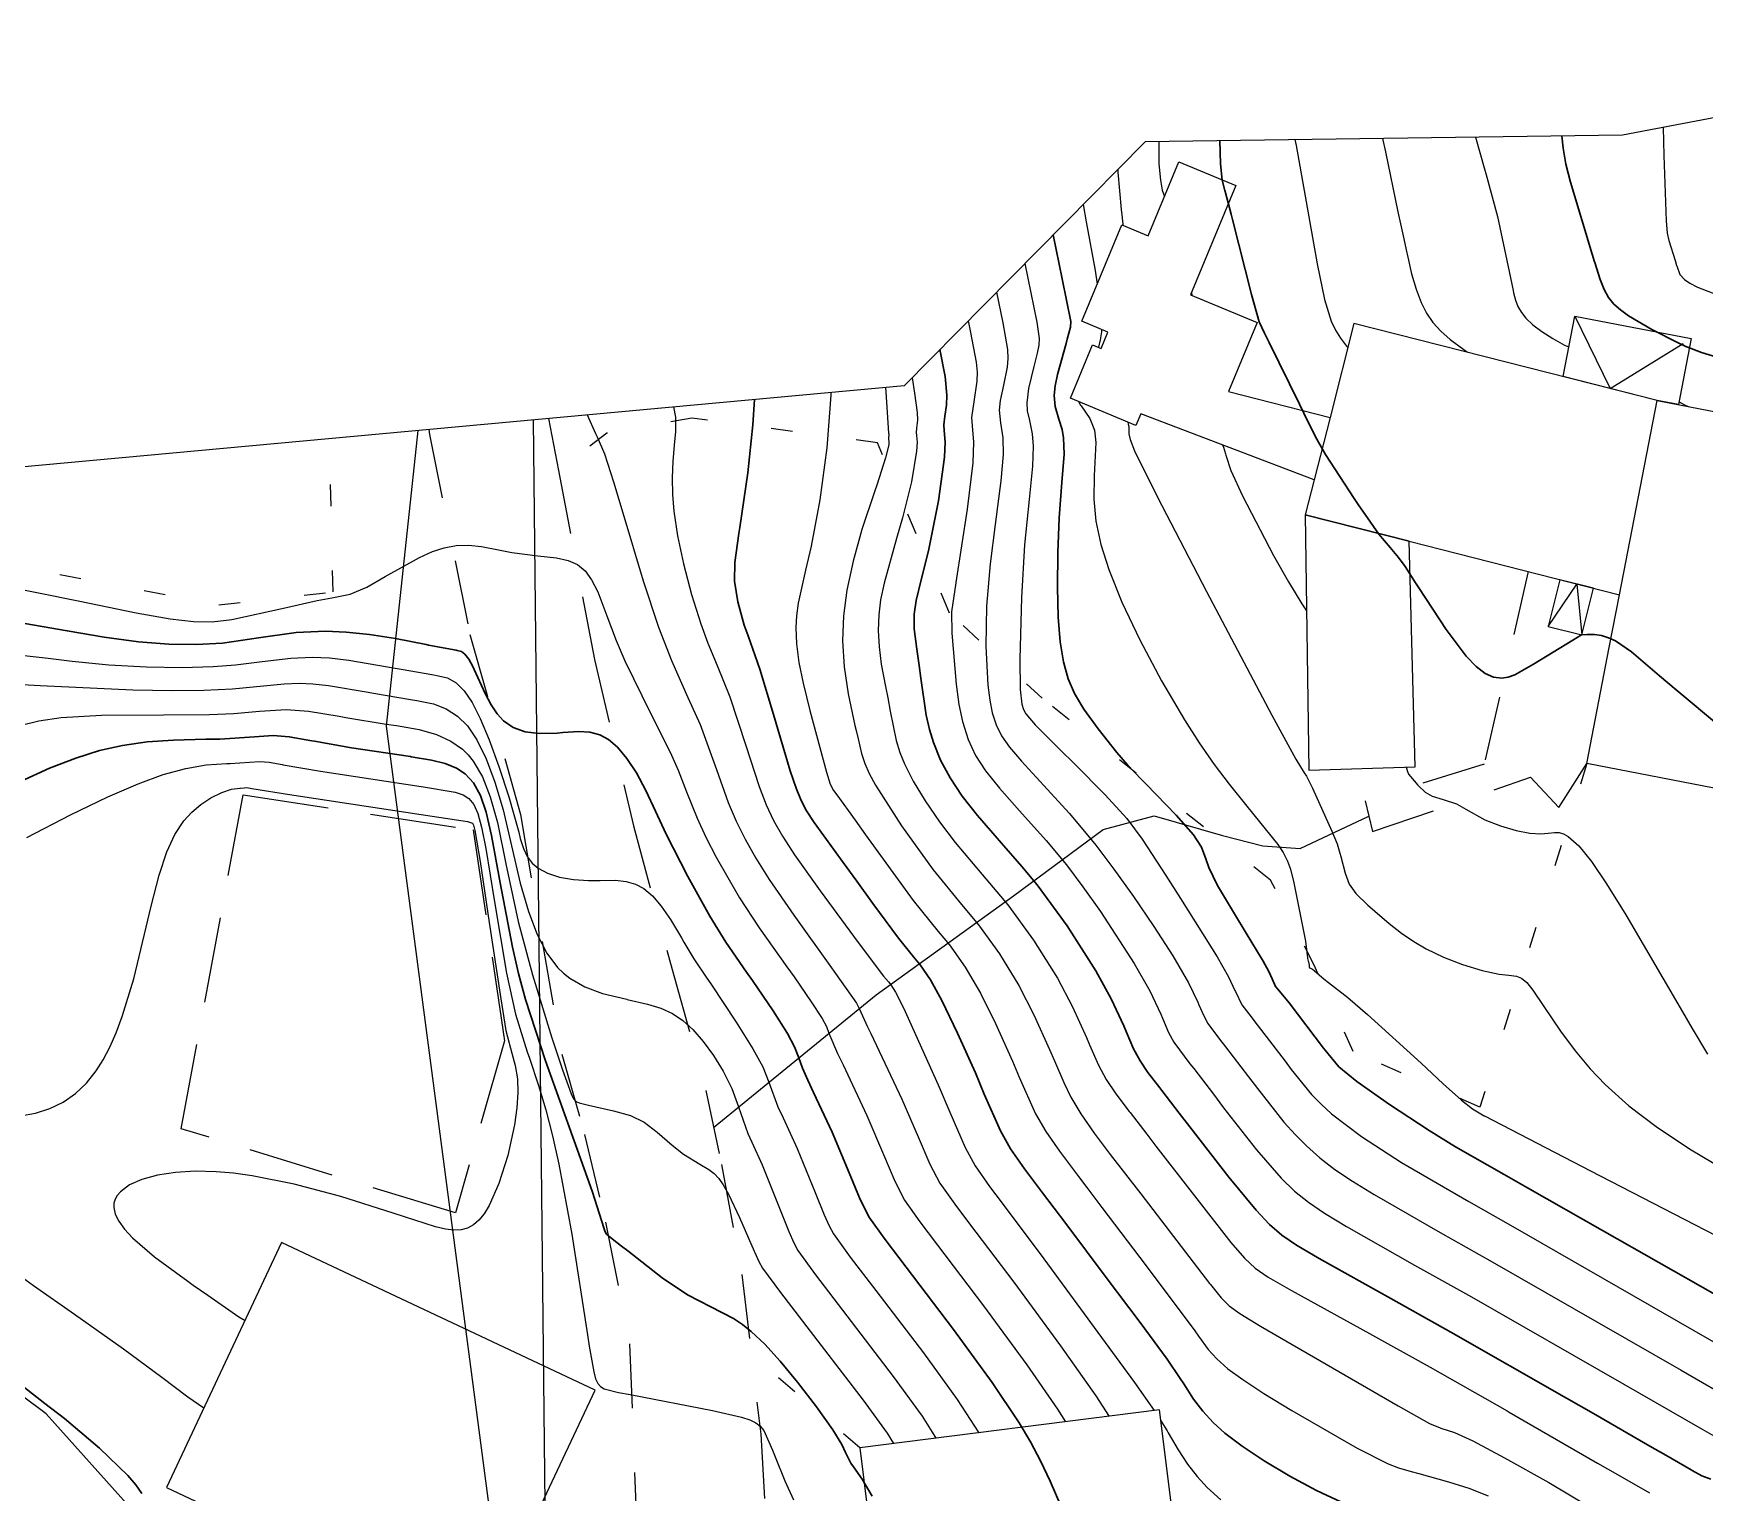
# Model space of a CAD drawing. Header units: metres. Extents: x 1233805 to 1234355, y 654698 to 655114.
# Drawn here: x 1234201.68 to 1234240.63, y 655074.93 to 655108.94 of the extents above; entities that cross this region are included whole.
import ezdxf

# ---------------------------------------------------------------- set-up
doc = ezdxf.new("R2010")
doc.units = ezdxf.units.M
for name, pattern in [('ИИDash_05_15', [2, 0.5, -1.5]), ('ИИDash_15_15', [3, 1.5, -1.5]), ('ИИDash_20_10', [3, 2, -1]), ('ИИDash_50_20', [7, 5, -2])]:
    doc.linetypes.add(name, pattern=pattern)
for name, color, linetype, lineweight in [('ИИ_ГОРИЗОНТАЛИ_ОСН', 32, 'Continuous', 25), ('ИИ_ГОРИЗОНТАЛИ_УТОЛЩ', 32, 'Continuous', 30), ('ИИ_ДОРОГИ_АД', 7, 'Continuous', 25), ('ИИ_ЛЭП_НН', 250, 'Continuous', 25), ('ИИ_СТРОЕНИЕ', 7, 'Continuous', 25), ('ИИ_УГОДЬЯ', 7, 'Continuous', 25)]:
    doc.layers.add(name, color=color, linetype=linetype, lineweight=lineweight)
doc.layers.add('Оформление точек', color=7, linetype='Continuous')

msp = doc.modelspace()

# ---------------------------------------------------------------- linework, layer by layer
at = {"layer": 'ИИ_ГОРИЗОНТАЛИ_ОСН'}
for points, elevation in [([(1234231.079, 655106.461), (1234231.108, 655106.324), (1234231.407, 655104.658), (1234231.598, 655103.568), (1234231.77, 655102.733), (1234231.928, 655102.231), (1234232.025, 655102.021), (1234232.139, 655101.834), (1234232.285, 655101.645), (1234232.314, 655101.614)], 44.5), ([(1234233.124, 655106.489), (1234233.188, 655106.18), (1234233.48, 655104.78), (1234233.602, 655104.222), (1234233.689, 655103.822), (1234233.696, 655103.79), (1234233.799, 655103.335), (1234233.903, 655102.977), (1234234.019, 655102.669), (1234234.148, 655102.415), (1234234.296, 655102.201), (1234234.48, 655101.999), (1234234.702, 655101.805), (1234235.017, 655101.569), (1234235.105, 655101.506)], 45), ([(1234235.29, 655106.519), (1234235.507, 655105.747), (1234235.529, 655105.675), (1234235.8, 655104.671), (1234236.077, 655103.387), (1234236.165, 655102.946), (1234236.176, 655102.892), (1234236.218, 655102.717), (1234236.276, 655102.569), (1234236.358, 655102.429), (1234236.463, 655102.298), (1234236.624, 655102.147), (1234236.835, 655101.987), (1234237.089, 655101.823), (1234237.361, 655101.673), (1234237.462, 655101.629)], 45.5), ([(1234239.664, 655106.747), (1234239.678, 655106.09), (1234239.733, 655104.569), (1234239.757, 655104.281), (1234239.794, 655104.111), (1234239.939, 655103.644), (1234239.976, 655103.526), (1234239.978, 655103.518), (1234240.054, 655103.319), (1234240.158, 655103.198), (1234240.283, 655103.113), (1234240.462, 655103.023), (1234241.045, 655102.8)], 46.5), ([(1234227.909, 655106.417), (1234227.91, 655105.893), (1234227.945, 655105.514), (1234227.991, 655105.286), (1234228.039, 655105.136)], 43.5), ([(1234226.954, 655105.766), (1234226.957, 655105.706), (1234227.031, 655104.834), (1234227.033, 655104.813), (1234227.036, 655104.778), (1234227.067, 655104.487), (1234227.071, 655104.464)], 43), ([(1234226.145, 655104.947), (1234226.219, 655104.546), (1234226.428, 655103.413), (1234226.475, 655103.09)], 42.5), ([(1234224.79, 655103.575), (1234225.066, 655102.209), (1234225.119, 655101.829), (1234225.11, 655101.67), (1234225.075, 655101.481), (1234224.997, 655101.176), (1234224.872, 655100.663), (1234224.83, 655100.328), (1234224.843, 655100.142), (1234224.894, 655099.913), (1234224.961, 655099.608), (1234224.985, 655099.315), (1234224.966, 655098.855), (1234224.887, 655098.074), (1234224.781, 655097.019), (1234224.709, 655095.793), (1234224.674, 655094.351), (1234224.679, 655093.649), (1234224.719, 655093.303), (1234224.756, 655093.184), (1234224.812, 655093.077), (1234225.024, 655092.82), (1234225.607, 655092.241), (1234225.941, 655091.915), (1234226.662, 655091.19), (1234227.16, 655090.638), (1234227.524, 655090.161), (1234227.975, 655089.466), (1234228.073, 655089.31), (1234228.414, 655088.774), (1234229.267, 655087.414), (1234229.535, 655086.95), (1234229.683, 655086.631), (1234229.693, 655086.607), (1234229.842, 655086.295), (1234230.003, 655086.085), (1234230.204, 655085.835), (1234230.85, 655084.987), (1234230.996, 655084.794), (1234231.468, 655084.208), (1234231.69, 655083.98), (1234231.935, 655083.759), (1234232.635, 655083.229), (1234233.568, 655082.621), (1234235.135, 655081.712), (1234236.159, 655081.13), (1234241.416, 655078.114)], 41.5), ([(1234224.129, 655102.906), (1234224.274, 655102.194), (1234224.383, 655101.566), (1234224.391, 655101.359), (1234224.373, 655101.155), (1234224.287, 655100.735), (1234224.211, 655100.382), (1234224.186, 655100.155), (1234224.222, 655099.861), (1234224.274, 655099.51), (1234224.279, 655099.122), (1234224.227, 655098.51), (1234224.096, 655097.489), (1234223.979, 655096.578), (1234223.894, 655095.591), (1234223.88, 655094.653), (1234223.925, 655093.748), (1234223.968, 655093.395), (1234224.026, 655093.103), (1234224.117, 655092.821), (1234224.245, 655092.568), (1234224.43, 655092.305), (1234224.712, 655091.976), (1234225.053, 655091.606), (1234225.825, 655090.759), (1234226.439, 655090.021), (1234226.864, 655089.462), (1234227.32, 655088.823), (1234227.794, 655088.123), (1234228.233, 655087.438), (1234228.604, 655086.808), (1234228.819, 655086.357), (1234228.843, 655086.298), (1234228.955, 655086.039), (1234229.051, 655085.862), (1234229.322, 655085.5), (1234229.463, 655085.323), (1234230.001, 655084.62), (1234230.207, 655084.347), (1234230.826, 655083.565), (1234231.092, 655083.268), (1234231.348, 655083.01), (1234231.661, 655082.734), (1234232.013, 655082.464), (1234232.421, 655082.188), (1234232.927, 655081.876), (1234234.469, 655080.994), (1234235.678, 655080.311), (1234240.081, 655077.788), (1234241.427, 655077.01)], 41), ([(1234228.667, 655102.897), (1234228.681, 655102.833)], 43.5), ([(1234223.467, 655102.235), (1234223.524, 655101.964), (1234223.652, 655101.271), (1234223.673, 655101.038), (1234223.672, 655100.829), (1234223.598, 655100.352), (1234223.543, 655099.983), (1234223.56, 655099.792), (1234223.593, 655099.414), (1234223.573, 655098.928), (1234223.442, 655097.848), (1234223.177, 655096.138), (1234223.176, 655096.13), (1234223.079, 655095.458), (1234223.086, 655094.956), (1234223.183, 655093.77), (1234223.251, 655093.297), (1234223.333, 655092.903), (1234223.465, 655092.485), (1234223.64, 655092.109), (1234223.872, 655091.748), (1234224.196, 655091.344), (1234224.665, 655090.82), (1234225.281, 655090.131), (1234225.757, 655089.557), (1234226.142, 655089.05), (1234226.549, 655088.475), (1234227.337, 655087.264), (1234227.702, 655086.625), (1234227.955, 655086.083), (1234227.994, 655085.989), (1234228.138, 655085.657), (1234228.261, 655085.428), (1234228.632, 655084.926), (1234228.722, 655084.812), (1234229.181, 655084.214), (1234229.418, 655083.901), (1234230.183, 655082.922), (1234230.761, 655082.26), (1234231.073, 655081.957), (1234231.395, 655081.697), (1234231.767, 655081.443), (1234232.285, 655081.131), (1234233.871, 655080.235), (1234235.198, 655079.491), (1234238.746, 655077.461), (1234239.839, 655076.83), (1234240.567, 655076.41), (1234240.844, 655076.251)], 40.5), ([(1234226.573, 655102.04), (1234226.573, 655101.985), (1234226.553, 655101.84), (1234226.55, 655101.826), (1234226.544, 655101.794), (1234226.5, 655101.622)], 42.5), ([(1234221.543, 655100.686), (1234221.547, 655100.587), (1234221.611, 655099.624), (1234221.615, 655099.594), (1234221.613, 655099.495), (1234221.611, 655099.466), (1234221.614, 655099.446), (1234221.615, 655099.346), (1234221.542, 655099.042), (1234221.336, 655098.409), (1234221.289, 655098.273), (1234220.992, 655097.372), (1234220.785, 655096.634), (1234220.639, 655095.961), (1234220.559, 655095.36), (1234220.539, 655094.781), (1234220.577, 655094.174), (1234220.669, 655093.544), (1234220.829, 655092.805), (1234220.856, 655092.692), (1234220.9, 655092.498), (1234220.983, 655092.154), (1234221.057, 655091.923), (1234221.16, 655091.69), (1234221.309, 655091.415), (1234221.915, 655090.47), (1234222.65, 655089.447), (1234223.314, 655088.636), (1234223.711, 655088.162), (1234224.198, 655087.486), (1234224.649, 655086.745), (1234225, 655086.063), (1234225.362, 655085.26), (1234225.476, 655084.99), (1234225.692, 655084.49), (1234225.861, 655084.148), (1234226.094, 655083.756), (1234226.403, 655083.304), (1234226.727, 655082.873), (1234226.778, 655082.807), (1234227.488, 655081.896), (1234229.092, 655079.808), (1234229.113, 655079.781), (1234229.361, 655079.467), (1234229.546, 655079.286), (1234229.8, 655079.104), (1234230.281, 655078.812), (1234233.483, 655076.953), (1234234.219, 655076.539), (1234234.463, 655076.437), (1234234.481, 655076.432), (1234234.798, 655076.331), (1234235.223, 655076.139), (1234235.968, 655075.745), (1234237, 655075.166), (1234238.002, 655074.57)], 39), ([(1234222.161, 655100.913), (1234222.215, 655100.551), (1234222.279, 655100.101), (1234222.283, 655099.92), (1234222.265, 655099.735), (1234222.255, 655099.639), (1234222.262, 655099.563), (1234222.276, 655099.407), (1234222.265, 655099.204), (1234222.149, 655098.487), (1234221.94, 655097.644), (1234221.798, 655097.168), (1234221.507, 655096.128), (1234221.427, 655095.734), (1234221.382, 655095.383), (1234221.369, 655095.021), (1234221.389, 655094.639), (1234221.442, 655094.234), (1234221.539, 655093.715), (1234221.591, 655093.45), (1234221.646, 655093.138), (1234221.785, 655092.457), (1234221.872, 655092.182), (1234221.983, 655091.912), (1234222.188, 655091.51), (1234222.463, 655091.056), (1234222.798, 655090.566), (1234223.165, 655090.079), (1234223.794, 655089.335), (1234224.393, 655088.627), (1234224.989, 655087.805), (1234225.545, 655086.918), (1234225.899, 655086.255), (1234226.227, 655085.534), (1234226.296, 655085.368), (1234226.504, 655084.893), (1234226.681, 655084.562), (1234226.905, 655084.224), (1234227.222, 655083.811), (1234227.241, 655083.789), (1234227.631, 655083.282), (1234227.841, 655083.008), (1234229.586, 655080.762), (1234229.903, 655080.394), (1234230.156, 655080.16), (1234230.461, 655079.95), (1234231.001, 655079.64), (1234232.815, 655078.637), (1234234.236, 655077.852), (1234236.028, 655076.837), (1234236.076, 655076.809), (1234238.135, 655075.621), (1234238.6, 655075.354), (1234239.341, 655074.926)], 39.5), ([(1234216.599, 655100.23), (1234216.647, 655099.992), (1234216.646, 655099.653), (1234216.624, 655099.423), (1234216.583, 655098.966), (1234216.567, 655098.576), (1234216.574, 655098.189), (1234216.604, 655097.806), (1234216.69, 655097.228), (1234216.83, 655096.572), (1234217.019, 655095.863), (1234217.236, 655095.178), (1234217.403, 655094.727), (1234217.618, 655094.209), (1234217.914, 655093.473), (1234218.287, 655092.341), (1234218.598, 655091.385), (1234218.761, 655090.958), (1234218.93, 655090.597), (1234219.137, 655090.232), (1234219.421, 655089.797), (1234220.017, 655088.955), (1234220.907, 655087.751), (1234221.497, 655086.969), (1234221.609, 655086.834), (1234221.665, 655086.767), (1234221.775, 655086.595), (1234221.96, 655086.226), (1234222.77, 655084.437), (1234223.041, 655083.794), (1234223.397, 655082.974), (1234223.633, 655082.543), (1234223.967, 655082.066), (1234224.258, 655081.68), (1234225.229, 655080.383), (1234227.339, 655077.495), (1234227.799, 655076.841)], 37.5), ([(1234220.268, 655100.568), (1234220.264, 655100.506), (1234220.171, 655099.278), (1234220.009, 655098.067), (1234219.81, 655096.989), (1234219.677, 655096.428), (1234219.506, 655095.657), (1234219.467, 655095.365), (1234219.452, 655095.089), (1234219.468, 655094.708), (1234219.524, 655094.277), (1234219.621, 655093.793), (1234219.777, 655093.159), (1234220.162, 655091.723), (1234220.253, 655091.44), (1234220.332, 655091.295), (1234220.407, 655091.193), (1234220.834, 655090.605), (1234221.077, 655090.263), (1234222.183, 655088.733), (1234222.771, 655088.007), (1234223.029, 655087.697), (1234223.398, 655087.178), (1234223.753, 655086.572), (1234224.106, 655085.863), (1234224.498, 655084.985), (1234224.656, 655084.613), (1234225.039, 655083.756), (1234225.277, 655083.347), (1234225.591, 655082.891), (1234226.038, 655082.297), (1234226.234, 655082.038), (1234226.583, 655081.578), (1234227.469, 655080.411), (1234227.663, 655080.156), (1234228.751, 655078.701), (1234228.837, 655078.579), (1234229.063, 655078.268), (1234229.263, 655078.046), (1234229.521, 655077.819), (1234229.864, 655077.566), (1234230.359, 655077.24), (1234231.008, 655076.842), (1234232.532, 655075.966), (1234233.253, 655075.6), (1234233.495, 655075.507), (1234233.788, 655075.422), (1234233.971, 655075.374), (1234234.662, 655075.186), (1234235.135, 655075.038), (1234235.586, 655074.86)], 38.5), ([(1234226.035, 655100.356), (1234226.085, 655100.272), (1234226.099, 655100.254), (1234226.303, 655099.961), (1234226.413, 655099.689), (1234226.444, 655099.403), (1234226.422, 655098.938), (1234226.401, 655098.628), (1234226.393, 655098.084), (1234226.444, 655097.57), (1234226.559, 655097.024), (1234226.742, 655096.442), (1234227.049, 655095.685), (1234227.467, 655094.805), (1234227.973, 655093.852), (1234228.505, 655092.942), (1234228.85, 655092.402), (1234229.197, 655091.902), (1234229.547, 655091.439), (1234229.961, 655090.93), (1234229.964, 655090.927), (1234230.683, 655090.036), (1234230.807, 655089.846), (1234230.9, 655089.664), (1234230.905, 655089.652), (1234230.909, 655089.644), (1234230.978, 655089.461), (1234231.058, 655089.143), (1234231.329, 655087.783), (1234231.375, 655087.391), (1234231.375, 655087.38), (1234231.39, 655087.318), (1234231.396, 655087.301), (1234231.415, 655087.221), (1234231.413, 655087.188), (1234231.412, 655087.18), (1234231.422, 655087.161), (1234231.428, 655087.16), (1234231.487, 655087.131), (1234231.528, 655087.095), (1234231.762, 655086.9), (1234231.863, 655086.822), (1234232.311, 655086.469), (1234232.775, 655086.074), (1234234.021, 655084.936), (1234234.537, 655084.459), (1234234.963, 655084.078), (1234235.222, 655083.871), (1234235.488, 655083.712), (1234235.492, 655083.71), (1234235.495, 655083.709), (1234237.338, 655082.753), (1234238.192, 655082.315), (1234243.103, 655079.78)], 42.5), ([(1234240.033, 655100.354), (1234240.158, 655100.282), (1234240.246, 655100.243)], 45.5), ([(1234214.585, 655100.044), (1234214.781, 655099.611), (1234214.818, 655099.535), (1234214.99, 655099.141), (1234215.204, 655098.483), (1234215.417, 655097.765), (1234215.894, 655096.179), (1234216.251, 655095.103), (1234216.554, 655094.319), (1234216.936, 655093.462), (1234217.218, 655092.829), (1234217.6, 655091.784), (1234217.874, 655091.016), (1234218.058, 655090.579), (1234218.267, 655090.158), (1234218.52, 655089.715), (1234218.833, 655089.219), (1234219.405, 655088.384), (1234220.242, 655087.218), (1234220.378, 655087.031), (1234220.866, 655086.334), (1234220.924, 655086.209), (1234220.924, 655086.209), (1234221.119, 655085.788), (1234221.196, 655085.63), (1234221.922, 655084.099), (1234222.3, 655083.22), (1234222.575, 655082.582), (1234222.808, 655082.145), (1234223.155, 655081.654), (1234223.501, 655081.197), (1234224.528, 655079.834), (1234225.616, 655078.349), (1234226.444, 655077.184), (1234226.75, 655076.708)], 37), ([(1234227.187, 655099.877), (1234227.198, 655099.826), (1234227.211, 655099.778), (1234227.213, 655099.66), (1234227.212, 655099.606), (1234227.238, 655099.472), (1234227.345, 655099.21), (1234227.875, 655098.127), (1234229.017, 655095.931), (1234230.543, 655093.052), (1234231.099, 655092.027), (1234231.293, 655091.702), (1234231.293, 655091.702), (1234231.352, 655091.63), (1234231.488, 655091.347), (1234231.94, 655090.347), (1234232.066, 655090.053), (1234232.131, 655089.832), (1234232.149, 655089.753), (1234232.25, 655089.366), (1234232.348, 655089.108), (1234232.497, 655088.89), (1234232.781, 655088.622), (1234232.879, 655088.537), (1234232.944, 655088.479), (1234233.276, 655088.191), (1234233.563, 655087.968), (1234233.851, 655087.771), (1234234.141, 655087.602), (1234234.541, 655087.41), (1234234.989, 655087.237), (1234235.447, 655087.096), (1234235.839, 655087.012), (1234236.063, 655086.99), (1234236.242, 655086.968), (1234236.362, 655086.918), (1234236.484, 655086.815), (1234236.628, 655086.638), (1234236.884, 655086.258), (1234237.273, 655085.682), (1234237.612, 655085.224), (1234237.958, 655084.808), (1234238.308, 655084.438), (1234238.862, 655083.944), (1234239.528, 655083.439), (1234240.311, 655082.92), (1234241.268, 655082.349)], 43), ([(1234229.393, 655099.346), (1234229.417, 655099.294), (1234229.462, 655099.137), (1234229.469, 655099.104), (1234229.587, 655098.754), (1234229.86, 655098.161), (1234230.583, 655096.773), (1234230.934, 655096.152), (1234231.243, 655095.642), (1234231.354, 655095.479)], 43.5), ([(1234200.796, 655096.101), (1234202.769, 655095.702), (1234204.078, 655095.435), (1234204.87, 655095.292), (1234205.411, 655095.228), (1234205.847, 655095.224), (1234206.306, 655095.28), (1234207.514, 655095.543), (1234208.298, 655095.721), (1234208.637, 655095.78), (1234209.067, 655095.871), (1234209.45, 655096.035), (1234209.883, 655096.283), (1234210.68, 655096.726), (1234210.985, 655096.86), (1234211.252, 655096.948), (1234211.533, 655097.001), (1234211.822, 655097.01), (1234212.126, 655096.98), (1234212.523, 655096.901), (1234212.834, 655096.836), (1234213.441, 655096.764), (1234213.871, 655096.717), (1234214.144, 655096.656), (1234214.36, 655096.556), (1234214.539, 655096.409), (1234214.692, 655096.205), (1234214.836, 655095.925), (1234215.05, 655095.367), (1234215.267, 655094.787), (1234215.467, 655094.311), (1234216.067, 655093.094), (1234216.522, 655092.185), (1234216.708, 655091.764), (1234216.906, 655091.259), (1234217.15, 655090.647), (1234217.353, 655090.205), (1234217.591, 655089.738), (1234218.14, 655088.793), (1234218.6, 655088.094), (1234219.239, 655087.186), (1234219.408, 655086.949), (1234219.811, 655086.37), (1234220.061, 655085.981), (1234220.162, 655085.795), (1234220.222, 655085.638), (1234220.222, 655085.638), (1234220.423, 655085.166), (1234220.553, 655084.898), (1234221.108, 655083.716), (1234221.494, 655082.807), (1234221.754, 655082.191), (1234221.982, 655081.75), (1234222.343, 655081.241), (1234222.754, 655080.7), (1234223.826, 655079.285), (1234224.833, 655077.908), (1234225.549, 655076.872), (1234225.732, 655076.579)], 36.5), ([(1234201.26, 655094.464), (1234202.03, 655094.374), (1234202.585, 655094.305), (1234203.439, 655094.225), (1234204.319, 655094.175), (1234205.148, 655094.159), (1234205.874, 655094.18), (1234206.39, 655094.222), (1234207.018, 655094.299), (1234207.686, 655094.377), (1234208.182, 655094.399), (1234208.584, 655094.381), (1234209.038, 655094.333), (1234210.161, 655094.138), (1234210.25, 655094.12), (1234211.015, 655093.985), (1234211.088, 655093.974), (1234211.332, 655093.915), (1234211.533, 655093.801), (1234211.725, 655093.612), (1234211.907, 655093.346), (1234212.097, 655092.974), (1234212.306, 655092.476), (1234212.533, 655091.856), (1234212.765, 655091.148), (1234212.994, 655090.322), (1234213.03, 655090.173), (1234213.102, 655089.939), (1234213.191, 655089.756), (1234213.305, 655089.602), (1234213.447, 655089.48), (1234213.665, 655089.363), (1234213.942, 655089.275), (1234214.267, 655089.218), (1234214.622, 655089.196), (1234214.894, 655089.199), (1234215.246, 655089.201), (1234215.497, 655089.174), (1234215.717, 655089.112), (1234215.909, 655089.01), (1234216.109, 655088.841), (1234216.316, 655088.601), (1234216.53, 655088.29), (1234216.787, 655087.856), (1234216.841, 655087.761), (1234217.075, 655087.373), (1234217.377, 655086.92), (1234217.468, 655086.785), (1234218.059, 655085.898), (1234218.452, 655085.275), (1234218.682, 655084.851), (1234218.818, 655084.495), (1234218.818, 655084.495), (1234219.031, 655083.923), (1234219.153, 655083.664), (1234219.482, 655082.95), (1234219.902, 655081.926), (1234220.111, 655081.408), (1234220.224, 655081.15), (1234220.326, 655080.963), (1234220.718, 655080.416), (1234221.312, 655079.641), (1234222.423, 655078.186), (1234223.213, 655077.104), (1234223.712, 655076.323)], 35.5), ([(1234201.42, 655093.767), (1234201.838, 655093.74), (1234204, 655093.642), (1234204.917, 655093.624), (1234205.657, 655093.63), (1234206.327, 655093.662), (1234207.047, 655093.731), (1234207.53, 655093.779), (1234207.878, 655093.791), (1234208.199, 655093.777), (1234208.563, 655093.739), (1234209.485, 655093.581), (1234209.607, 655093.558), (1234210.475, 655093.411), (1234210.615, 655093.39), (1234211.004, 655093.313), (1234211.305, 655093.199), (1234211.569, 655093.029), (1234211.796, 655092.801), (1234212.017, 655092.47), (1234212.231, 655092.03), (1234212.437, 655091.484), (1234212.63, 655090.846), (1234212.852, 655089.905), (1234213.03, 655089.13), (1234213.218, 655088.474), (1234213.421, 655087.938), (1234213.648, 655087.501), (1234213.898, 655087.166), (1234214.033, 655087.034), (1234214.183, 655086.916), (1234214.532, 655086.716), (1234214.946, 655086.563), (1234215.509, 655086.427), (1234215.524, 655086.424), (1234215.991, 655086.317), (1234216.305, 655086.218), (1234216.575, 655086.093), (1234216.814, 655085.933), (1234217.047, 655085.72), (1234217.288, 655085.446), (1234217.53, 655085.115), (1234217.757, 655084.751), (1234217.963, 655084.346), (1234218.117, 655083.924), (1234218.117, 655083.924), (1234218.335, 655083.301), (1234218.428, 655083.1), (1234218.669, 655082.567), (1234219.151, 655081.368), (1234219.29, 655081.017), (1234219.401, 655080.752), (1234219.498, 655080.57), (1234219.906, 655080.004), (1234220.639, 655079.049), (1234221.721, 655077.637), (1234222.397, 655076.71), (1234222.631, 655076.343), (1234222.715, 655076.197)], 35), ([(1234201.34, 655092.802), (1234201.814, 655092.92), (1234202.331, 655092.996), (1234203.273, 655093.051), (1234204.715, 655093.058), (1234205.786, 655093.061), (1234206.356, 655093.086), (1234206.95, 655093.14), (1234207.573, 655093.184), (1234208.091, 655093.145), (1234208.812, 655093.023), (1234208.963, 655092.995), (1234209.906, 655092.841), (1234210.143, 655092.805), (1234210.674, 655092.711), (1234211.076, 655092.597), (1234211.414, 655092.446), (1234211.685, 655092.256), (1234211.815, 655092.128), (1234211.935, 655091.977), (1234212.149, 655091.608), (1234212.331, 655091.142), (1234212.495, 655090.544), (1234212.696, 655089.584), (1234212.98, 655088.242), (1234213.314, 655086.995), (1234213.763, 655085.53), (1234214.012, 655084.785), (1234214.218, 655084.227), (1234214.272, 655084.107), (1234214.322, 655084.048), (1234214.398, 655084.012), (1234214.554, 655083.975), (1234214.623, 655083.96), (1234215.205, 655083.83), (1234215.595, 655083.717), (1234215.917, 655083.567), (1234216.217, 655083.33), (1234216.217, 655083.329), (1234216.568, 655083.025), (1234216.836, 655082.819), (1234217.213, 655082.584), (1234217.42, 655082.46), (1234217.549, 655082.364), (1234217.653, 655082.254), (1234217.759, 655082.1), (1234217.878, 655081.887), (1234218.139, 655081.342), (1234218.483, 655080.554), (1234218.493, 655080.53), (1234218.588, 655080.317), (1234218.677, 655080.16), (1234219.094, 655079.591), (1234220.039, 655078.362), (1234221.02, 655077.088), (1234221.582, 655076.317), (1234221.729, 655076.072)], 34.5), ([(1234201.528, 655090.198), (1234202.549, 655090.723), (1234203.418, 655091.142), (1234204.123, 655091.449), (1234204.706, 655091.662), (1234205.235, 655091.809), (1234205.709, 655091.891), (1234206.194, 655091.919), (1234206.269, 655091.921), (1234206.716, 655091.952), (1234206.963, 655091.969), (1234207.181, 655091.951), (1234207.482, 655091.896), (1234207.504, 655091.892), (1234208.377, 655091.745), (1234210.723, 655091.387), (1234210.776, 655091.38), (1234211.516, 655091.251), (1234211.698, 655091.189), (1234211.831, 655091.107), (1234211.949, 655090.968), (1234212.042, 655090.759), (1234212.128, 655090.438), (1234212.226, 655089.941), (1234212.431, 655088.699), (1234212.709, 655087.04), (1234212.919, 655086.078), (1234213.191, 655085.2), (1234213.241, 655085.059), (1234213.455, 655084.422), (1234213.626, 655083.854), (1234213.784, 655083.242), (1234213.931, 655082.583), (1234214.23, 655080.955), (1234214.598, 655078.607), (1234214.638, 655078.341), (1234214.74, 655077.742), (1234214.784, 655077.586), (1234214.835, 655077.477), (1234214.9, 655077.401), (1234214.988, 655077.348), (1234215.316, 655077.266), (1234215.588, 655077.216), (1234217.509, 655076.848), (1234218.183, 655076.691), (1234218.377, 655076.628), (1234218.518, 655076.561), (1234218.621, 655076.483), (1234218.704, 655076.375), (1234218.91, 655075.922), (1234218.971, 655075.767), (1234219.195, 655075.209), (1234219.394, 655074.766)], 33.5), ([(1234233.672, 655091.836), (1234233.707, 655091.738), (1234233.727, 655091.677), (1234233.905, 655091.461), (1234233.939, 655091.425), (1234233.952, 655091.41), (1234234.114, 655091.257), (1234234.276, 655091.163), (1234234.532, 655091.082), (1234234.846, 655090.979), (1234235.066, 655090.855), (1234235.51, 655090.613), (1234235.87, 655090.471), (1234236.234, 655090.359), (1234236.552, 655090.295), (1234236.809, 655090.28), (1234236.982, 655090.3), (1234237.127, 655090.317), (1234237.235, 655090.311), (1234237.341, 655090.28), (1234237.448, 655090.222), (1234237.694, 655090.004), (1234237.991, 655089.635), (1234238.343, 655089.117), (1234238.793, 655088.396), (1234240.059, 655086.228), (1234240.335, 655085.748), (1234240.692, 655085.145)], 43.5), ([(1234201.383, 655083.714), (1234201.732, 655083.771), (1234202.066, 655083.879), (1234202.377, 655084.033), (1234202.663, 655084.232), (1234202.922, 655084.475), (1234203.15, 655084.759), (1234203.312, 655085.014), (1234203.466, 655085.309), (1234203.614, 655085.645), (1234203.755, 655086.024), (1234204.021, 655086.902), (1234204.313, 655088.111), (1234204.426, 655088.599), (1234204.614, 655089.319), (1234204.794, 655089.86), (1234204.979, 655090.268), (1234205.191, 655090.589), (1234205.374, 655090.789), (1234205.585, 655090.967), (1234205.822, 655091.123), (1234206.075, 655091.248), (1234206.3, 655091.324), (1234206.496, 655091.35), (1234206.511, 655091.351), (1234206.599, 655091.357), (1234206.658, 655091.361), (1234206.772, 655091.343), (1234206.774, 655091.342), (1234207.654, 655091.198), (1234210.976, 655090.693), (1234211.288, 655090.646), (1234211.8, 655090.567), (1234211.913, 655090.532), (1234211.942, 655090.484), (1234211.973, 655090.359), (1234212.091, 655089.639), (1234212.306, 655088.214), (1234212.574, 655086.439), (1234212.695, 655085.702), (1234212.767, 655085.407), (1234212.779, 655085.374), (1234212.914, 655084.881), (1234212.961, 655084.573), (1234212.974, 655084.256), (1234212.953, 655083.899), (1234212.898, 655083.501), (1234212.741, 655082.79), (1234212.533, 655082.132), (1234212.304, 655081.621), (1234212.185, 655081.428), (1234212.064, 655081.278), (1234211.938, 655081.169), (1234211.802, 655081.096), (1234211.651, 655081.056), (1234211.479, 655081.049), (1234211.288, 655081.072), (1234211.057, 655081.124), (1234210.335, 655081.357), (1234210.071, 655081.447), (1234208.85, 655081.835), (1234207.757, 655082.123), (1234206.785, 655082.316), (1234206.346, 655082.375), (1234205.94, 655082.41), (1234205.453, 655082.42), (1234204.993, 655082.392), (1234204.575, 655082.328), (1234204.214, 655082.229), (1234203.923, 655082.1), (1234203.712, 655081.944), (1234203.639, 655081.858), (1234203.589, 655081.767), (1234203.561, 655081.673), (1234203.557, 655081.575), (1234203.591, 655081.422), (1234203.675, 655081.254), (1234203.809, 655081.071), (1234203.993, 655080.871), (1234204.502, 655080.429), (1234205.286, 655079.856), (1234205.41, 655079.767), (1234205.745, 655079.529), (1234206.468, 655079.031), (1234206.616, 655078.945)], 33), ([(1234201.087, 655080.196), (1234201.689, 655079.755), (1234202.642, 655079.09), (1234203.787, 655078.285), (1234204.676, 655077.618), (1234205.279, 655077.164), (1234205.655, 655076.904)], 32.5), ([(1234227.959, 655076.602), (1234228.103, 655076.37), (1234228.128, 655076.325), (1234228.361, 655075.928), (1234228.579, 655075.598), (1234228.806, 655075.304), (1234229.038, 655075.049), (1234229.358, 655074.763)], 37.5)]:
    msp.add_lwpolyline(points, dxfattribs=dict(at, elevation=elevation))
at = {"layer": 'ИИ_ГОРИЗОНТАЛИ_УТОЛЩ'}
for points, elevation in [([(1234237.301, 655106.546), (1234237.329, 655106.26), (1234237.394, 655105.89), (1234237.505, 655105.469), (1234238.007, 655103.791), (1234238.062, 655103.613), (1234238.066, 655103.6), (1234238.192, 655103.199), (1234238.284, 655102.966), (1234238.386, 655102.784), (1234238.514, 655102.63), (1234238.664, 655102.498), (1234238.857, 655102.358), (1234239.401, 655102.039), (1234240.01, 655101.725), (1234240.129, 655101.669), (1234240.203, 655101.633), (1234240.21, 655101.629), (1234240.553, 655101.498), (1234242.467, 655100.92)], 46), ([(1234229.331, 655106.437), (1234229.349, 655105.896), (1234229.386, 655105.513), (1234229.445, 655105.272), (1234229.452, 655105.254), (1234229.592, 655104.727), (1234229.623, 655104.601), (1234230.067, 655102.848), (1234230.245, 655102.215), (1234230.374, 655101.949), (1234230.483, 655101.732), (1234231.189, 655100.299), (1234231.291, 655100.087), (1234231.563, 655099.532), (1234231.792, 655099.12), (1234232.462, 655098.099), (1234232.572, 655097.938), (1234232.715, 655097.727), (1234233.037, 655097.27), (1234233.299, 655096.957), (1234233.498, 655096.719), (1234233.648, 655096.515), (1234233.892, 655096.135), (1234233.967, 655096.016), (1234234.605, 655095.044), (1234235.074, 655094.422), (1234235.301, 655094.183), (1234235.511, 655094.023), (1234235.707, 655093.935), (1234235.905, 655093.914), (1234236.049, 655093.936), (1234236.203, 655093.99), (1234236.641, 655094.234), (1234237.555, 655094.795), (1234237.76, 655094.924), (1234237.761, 655094.924), (1234237.765, 655094.924), (1234237.766, 655094.923), (1234237.769, 655094.921), (1234237.891, 655094.927), (1234237.892, 655094.927), (1234238.063, 655094.928), (1234238.223, 655094.904), (1234238.386, 655094.854), (1234238.549, 655094.778), (1234238.921, 655094.521), (1234239.58, 655093.969), (1234239.963, 655093.641), (1234241.987, 655091.95)], 44), ([(1234225.45, 655104.243), (1234225.66, 655103.218), (1234225.857, 655102.223), (1234225.855, 655102.091), (1234225.777, 655101.807), (1234225.747, 655101.711), (1234225.545, 655100.99), (1234225.494, 655100.721), (1234225.474, 655100.5), (1234225.496, 655100.243), (1234225.581, 655099.945), (1234225.654, 655099.707), (1234225.691, 655099.508), (1234225.7, 655099.128), (1234225.652, 655098.472), (1234225.589, 655097.65), (1234225.554, 655096.835), (1234225.545, 655096.034), (1234225.564, 655095.331), (1234225.61, 655094.756), (1234225.685, 655094.292), (1234225.796, 655093.897), (1234225.947, 655093.551), (1234226.165, 655093.191), (1234226.495, 655092.733), (1234226.934, 655092.181), (1234227.181, 655091.889), (1234227.507, 655091.549), (1234227.616, 655091.438), (1234228.31, 655090.72), (1234228.715, 655090.257), (1234228.902, 655089.976), (1234229.008, 655089.697), (1234229.074, 655089.5), (1234229.279, 655089.08), (1234229.67, 655088.416), (1234229.946, 655087.966), (1234230.341, 655087.318), (1234230.473, 655087.078), (1234230.547, 655086.907), (1234230.548, 655086.906), (1234230.632, 655086.728), (1234230.685, 655086.663), (1234230.945, 655086.347), (1234231.748, 655085.29), (1234231.785, 655085.24), (1234232.107, 655084.85), (1234232.522, 655084.508), (1234233.284, 655083.976), (1234234.21, 655083.366), (1234234.821, 655082.993), (1234235.956, 655082.345), (1234236.503, 655082.034), (1234238.247, 655081.042), (1234242.19, 655078.803)], 42), ([(1234222.81, 655101.571), (1234222.928, 655100.942), (1234222.97, 655100.503), (1234222.961, 655100.276), (1234222.924, 655100.016), (1234222.899, 655099.811), (1234222.911, 655099.679), (1234222.934, 655099.411), (1234222.916, 655099.063), (1234222.772, 655098.04), (1234222.544, 655096.879), (1234222.374, 655096.201), (1234222.255, 655095.719), (1234222.206, 655095.406), (1234222.207, 655095.064), (1234222.27, 655094.587), (1234222.327, 655094.208), (1234222.363, 655093.911), (1234222.488, 655093.048), (1234222.564, 655092.711), (1234222.656, 655092.41), (1234222.824, 655092.003), (1234223.048, 655091.589), (1234223.33, 655091.163), (1234223.681, 655090.712), (1234224.244, 655090.064), (1234224.718, 655089.525), (1234225.075, 655089.092), (1234225.773, 655088.136), (1234226.441, 655087.091), (1234226.8, 655086.441), (1234227.091, 655085.808), (1234227.145, 655085.679), (1234227.321, 655085.275), (1234227.471, 655084.995), (1234227.655, 655084.72), (1234227.931, 655084.364), (1234227.981, 655084.3), (1234228.387, 655083.773), (1234228.629, 655083.454), (1234229.539, 655082.279), (1234230.174, 655081.511), (1234230.487, 655081.178), (1234230.776, 655080.928), (1234231.114, 655080.696), (1234231.643, 655080.386), (1234233.315, 655079.452), (1234234.717, 655078.672), (1234237.411, 655077.135), (1234238.037, 655076.773), (1234239.351, 655076.015), (1234239.722, 655075.803), (1234240.313, 655075.461), (1234240.335, 655075.447), (1234240.566, 655075.319), (1234240.769, 655075.241)], 40), ([(1234218.485, 655100.404), (1234218.449, 655099.813), (1234218.332, 655098.697), (1234218.146, 655097.42), (1234218.124, 655097.28), (1234218.028, 655096.604), (1234218.021, 655096.173), (1234218.096, 655095.69), (1234218.247, 655095.149), (1234218.341, 655094.894), (1234218.611, 655094.118), (1234218.927, 655093.061), (1234219.322, 655091.753), (1234219.459, 655091.348), (1234219.577, 655091.057), (1234219.703, 655090.816), (1234219.876, 655090.546), (1234220.55, 655089.613), (1234220.87, 655089.178), (1234221.246, 655088.66), (1234221.84, 655087.851), (1234222.19, 655087.42), (1234222.347, 655087.232), (1234222.591, 655086.881), (1234222.856, 655086.399), (1234223.221, 655085.641), (1234223.634, 655084.711), (1234223.843, 655084.215), (1234224.218, 655083.365), (1234224.456, 655082.943), (1234224.779, 655082.479), (1234225.201, 655081.919), (1234225.742, 655081.203), (1234226.707, 655079.916), (1234227.45, 655078.925), (1234227.583, 655078.747), (1234228.107, 655078.042), (1234228.41, 655077.594), (1234228.492, 655077.463), (1234228.721, 655077.106), (1234228.931, 655076.83), (1234229.172, 655076.569), (1234229.446, 655076.32), (1234229.854, 655076.01), (1234230.366, 655075.67), (1234230.965, 655075.312), (1234231.581, 655074.978), (1234232.264, 655074.665)], 38), ([(1234201.484, 655095.185), (1234202.471, 655095.017), (1234203.331, 655094.87), (1234204.131, 655094.76), (1234204.836, 655094.702), (1234205.479, 655094.692), (1234206.09, 655094.73), (1234206.931, 655094.848), (1234207.807, 655094.972), (1234208.487, 655095.006), (1234208.97, 655094.985), (1234209.516, 655094.927), (1234210.118, 655094.833), (1234210.84, 655094.694), (1234210.894, 655094.683), (1234211.536, 655094.562), (1234211.561, 655094.558), (1234211.656, 655094.53), (1234211.74, 655094.467), (1234211.827, 655094.356), (1234211.916, 655094.198), (1234212.041, 655093.923), (1234212.208, 655093.556), (1234212.349, 655093.292), (1234212.491, 655093.079), (1234212.637, 655092.918), (1234212.864, 655092.759), (1234213.14, 655092.66), (1234213.467, 655092.62), (1234213.886, 655092.632), (1234214.022, 655092.643), (1234214.392, 655092.665), (1234214.653, 655092.649), (1234214.882, 655092.589), (1234215.084, 655092.481), (1234215.294, 655092.299), (1234215.512, 655092.039), (1234215.734, 655091.702), (1234215.958, 655091.296), (1234216.183, 655090.812), (1234216.426, 655090.278), (1234216.932, 655089.286), (1234217.446, 655088.366), (1234217.823, 655087.761), (1234218.301, 655087.063), (1234218.438, 655086.867), (1234218.921, 655086.157), (1234219.257, 655085.628), (1234219.422, 655085.323), (1234219.52, 655085.067), (1234219.52, 655085.067), (1234219.606, 655084.821), (1234219.727, 655084.545), (1234219.865, 655084.257), (1234220.295, 655083.333), (1234220.692, 655082.382), (1234220.933, 655081.799), (1234221.154, 655081.356), (1234221.53, 655080.829), (1234222.022, 655080.185), (1234223.125, 655078.735), (1234224.027, 655077.501), (1234224.654, 655076.56), (1234224.917, 655076.115), (1234225.153, 655075.671), (1234225.378, 655075.195), (1234225.622, 655074.627)], 36), ([(1234201.38, 655091.505), (1234202.056, 655091.81), (1234202.67, 655092.049), (1234203.227, 655092.223), (1234203.763, 655092.342), (1234204.336, 655092.424), (1234204.946, 655092.469), (1234205.701, 655092.486), (1234206.028, 655092.491), (1234206.833, 655092.546), (1234207.268, 655092.576), (1234207.646, 655092.546), (1234208.172, 655092.454), (1234208.236, 655092.441), (1234209.099, 655092.291), (1234210.471, 655092.082), (1234210.485, 655092.08), (1234210.958, 655092.002), (1234211.28, 655091.922), (1234211.542, 655091.816), (1234211.748, 655091.681), (1234211.941, 655091.468), (1234212.099, 655091.176), (1234212.232, 655090.786), (1234212.361, 655090.243), (1234212.563, 655089.145), (1234212.845, 655087.641), (1234212.987, 655087.031), (1234213.153, 655086.421), (1234213.615, 655084.993), (1234214.282, 655083.132), (1234214.703, 655081.959), (1234214.985, 655081.081), (1234215.002, 655081.021), (1234215.041, 655080.957), (1234215.174, 655080.848), (1234215.391, 655080.678), (1234215.533, 655080.564), (1234216.334, 655079.94), (1234216.929, 655079.541), (1234217.471, 655079.262), (1234217.999, 655078.986), (1234218.209, 655078.846), (1234218.409, 655078.688), (1234218.726, 655078.388), (1234219.087, 655077.992), (1234219.491, 655077.505), (1234219.933, 655076.929), (1234220.313, 655076.398), (1234220.519, 655076.053), (1234220.605, 655075.869), (1234220.735, 655075.617), (1234220.798, 655075.53), (1234220.994, 655075.244), (1234221.226, 655074.845)], 34), ([(1234201.264, 655077.541), (1234201.953, 655077.005), (1234202.411, 655076.655), (1234203.225, 655075.97), (1234203.888, 655075.332), (1234204.074, 655075.116), (1234204.213, 655074.912)], 32)]:
    msp.add_lwpolyline(points, dxfattribs=dict(at, elevation=elevation))
at = {"layer": 'ИИ_ДОРОГИ_АД', "linetype": 'ИИDash_15_15'}
for points in [[(1234213.689, 655099.962), (1234213.921, 655098.753), (1234214.756, 655094.348), (1234215.671, 655090.473), (1234216.569, 655087.125), (1234217.353, 655084.304), (1234217.716, 655082.581), (1234218.19, 655080.016), (1234218.633, 655076.29), (1234218.842, 655072.548), (1234219.103, 655068.474), (1234219.54, 655064.69), (1234219.834, 655061.188), (1234220.106, 655058.8), (1234221.076, 655053.356), (1234221.621, 655046.565), (1234222.197, 655041.188), (1234222.989, 655033.473), (1234223.714, 655026.596), (1234224.004, 655024.428), (1234224.49, 655020.575), (1234225.872, 655015.393), (1234227.486, 655007.795)], [(1234210.896, 655099.704), (1234210.914, 655099.587), (1234211.857, 655094.925), (1234213.032, 655090.734), (1234213.995, 655085.146), (1234214.529, 655083.278), (1234215.019, 655081.231), (1234215.575, 655078.401), (1234215.746, 655074.018), (1234215.291, 655071.001), (1234215.518, 655068.326), (1234215.715, 655066.593), (1234216.768, 655063.058), (1234217.122, 655058.566), (1234217.856, 655053.637), (1234218.648, 655049.2), (1234219.221, 655044.033), (1234220.37, 655033.539), (1234221.423, 655024.842), (1234221.737, 655022.44), (1234222.046, 655020.301), (1234222.825, 655016.357), (1234223.484, 655012.932), (1234224.068, 655010.46)], [(1234236.518, 655096.393), (1234235.493, 655091.91), (1234232.719, 655091.052), (1234232.89, 655090.335), (1234236.573, 655091.602), (1234237.23, 655090.896), (1234237.881, 655091.921)]]:
    msp.add_lwpolyline(points, dxfattribs=at)
at = {"layer": 'ИИ_ДОРОГИ_АД', "linetype": 'ИИDash_50_20'}
for points in [[(1234217.534, 655083.443), (1234221.323, 655086.535), (1234224.522, 655088.84), (1234226.614, 655090.388), (1234227.801, 655090.701), (1234229.394, 655090.248), (1234230.336, 655090), (1234231.203, 655089.94), (1234232.804, 655090.694)], [(1234215.391, 655069.823), (1234212.577, 655069.759), (1234211.032, 655069.832), (1234209.49, 655070.658), (1234207.851, 655071.503), (1234204.057, 655074.456), (1234201.985, 655076.768), (1234197.738, 655079.924), (1234191.324, 655083.784)]]:
    msp.add_lwpolyline(points, dxfattribs=at)
at = {"layer": 'ИИ_ЛЭП_НН'}
for points in [[(1234213.33, 655099.929), (1234213.717, 655063.816)], [(1234210.64, 655099.681), (1234209.908, 655092.79), (1234213.717, 655063.816)]]:
    msp.add_lwpolyline(points, dxfattribs=at)
at = {"layer": 'ИИ_СТРОЕНИЕ'}
for points in [[(1234231.53, 655098.531), (1234227.49, 655100.072), (1234227.376, 655099.798), (1234225.848, 655100.434), (1234226.367, 655101.677), (1234226.564, 655101.595), (1234226.723, 655101.977), (1234226.117, 655102.23), (1234227.051, 655104.472), (1234227.658, 655104.22), (1234228.376, 655105.945), (1234229.706, 655105.391), (1234228.646, 655102.847), (1234230.201, 655102.2), (1234229.53, 655100.59), (1234231.9, 655099.987), (1234231.53, 655098.531)], [(1234239.521, 655100.383), (1234232.457, 655102.179), (1234231.9, 655099.987), (1234231.53, 655098.531), (1234231.323, 655097.718), (1234233.745, 655097.1), (1234238.643, 655095.851), (1234239.521, 655100.383)], [(1234240.02, 655100.286), (1234239.521, 655100.383), (1234237.328, 655100.941), (1234237.601, 655102.35), (1234240.318, 655101.823), (1234240.02, 655100.286)], [(1234246.422, 655099.046), (1234245.431, 655093.93), (1234244.965, 655091.529), (1234244.782, 655090.584), (1234237.881, 655091.921), (1234238.405, 655094.622), (1234238.566, 655095.456), (1234238.643, 655095.851), (1234239.521, 655100.383), (1234246.422, 655099.046)], [(1234231.323, 655097.718), (1234231.404, 655091.765), (1234233.88, 655091.842), (1234233.745, 655097.1), (1234231.323, 655097.718)], [(1234236.98, 655095.117), (1234237.763, 655094.918), (1234238.041, 655096.005), (1234237.257, 655096.205), (1234236.98, 655095.117)], [(1234204.783, 655075.051), (1234212.086, 655071.613), (1234214.772, 655077.318), (1234207.469, 655080.757), (1234204.783, 655075.051)], [(1234220.942, 655075.972), (1234221.515, 655071.333), (1234227.874, 655072.139), (1234228.504, 655072.212), (1234227.927, 655076.857), (1234220.942, 655075.972)]]:
    msp.add_lwpolyline(points, close=True, dxfattribs=at)
at = {"layer": 'ИИ_СТРОЕНИЕ', "linetype": 'ИИDash_20_10'}
for points in [[(1234237.601, 655102.35), (1234238.425, 655100.662), (1234240.318, 655101.823)], [(1234236.98, 655095.117), (1234237.649, 655096.105), (1234237.763, 655094.918)]]:
    msp.add_lwpolyline(points, dxfattribs=at)
msp.add_lwpolyline([(1234205.13, 655083.411), (1234206.574, 655091.193), (1234211.934, 655090.377), (1234212.659, 655085.457), (1234211.517, 655081.449), (1234205.13, 655083.411)], close=True, dxfattribs=at)
at = {"layer": 'ИИ_УГОДЬЯ', "linetype": 'ИИDash_05_15'}
for points in [[(1234237.881, 655091.921), (1234235.389, 655083.913), (1234232.441, 655085.208), (1234231.531, 655087.219), (1234230.512, 655089.202), (1234225.191, 655093.444), (1234223.03, 655095.429), (1234221.354, 655099.398), (1234217.031, 655099.971), (1234215.046, 655099.619), (1234213.921, 655098.753)], [(1234189.717, 655098.148), (1234191.052, 655096.348), (1234198.369, 655097.073), (1234206.008, 655095.619), (1234208.669, 655095.922), (1234208.586, 655099.491)], [(1234220.942, 655075.972), (1234218.411, 655078.153)]]:
    msp.add_lwpolyline(points, dxfattribs=at)
at = {"layer": 'Оформление точек', "color": 41}
msp.add_lwpolyline([(1234278.101, 655107.867), (1234260.582, 655106.071), (1234251.183, 655108.936), (1234238.712, 655106.566), (1234227.593, 655106.413), (1234221.976, 655100.726), (1234199.442, 655098.648), (1234167.81, 655097.022), (1234151.568, 655095.162), (1234148.217, 655098.816), (1234142.886, 655098.588), (1234142.238, 655100.567), (1234121.51, 655099.137), (1234118.221, 655094.648), (1234087.598, 655090.373)], dxfattribs=at)

doc.saveas('drawing.dxf')
